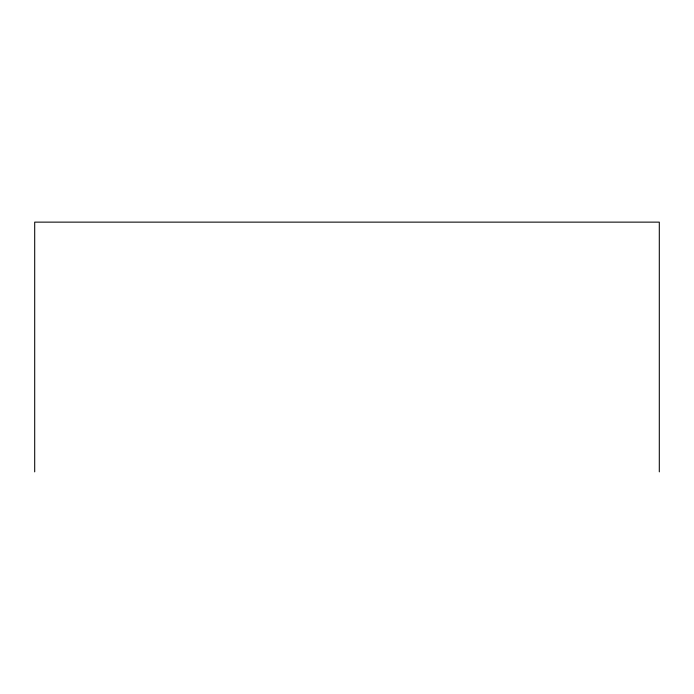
<?xml version="1.0" encoding="UTF-8"?>
<svg xmlns="http://www.w3.org/2000/svg" width="694" height="694" viewBox="0 0 694 694"><rect width="100%" height="100%" fill="white"/><g stroke="black" fill="none" stroke-linecap="round" stroke-linejoin="round"><path stroke-width="1.04" d="M659.3 471.868L659.3 222.132L34.7 222.132L34.7 471.868"/></g></svg>
